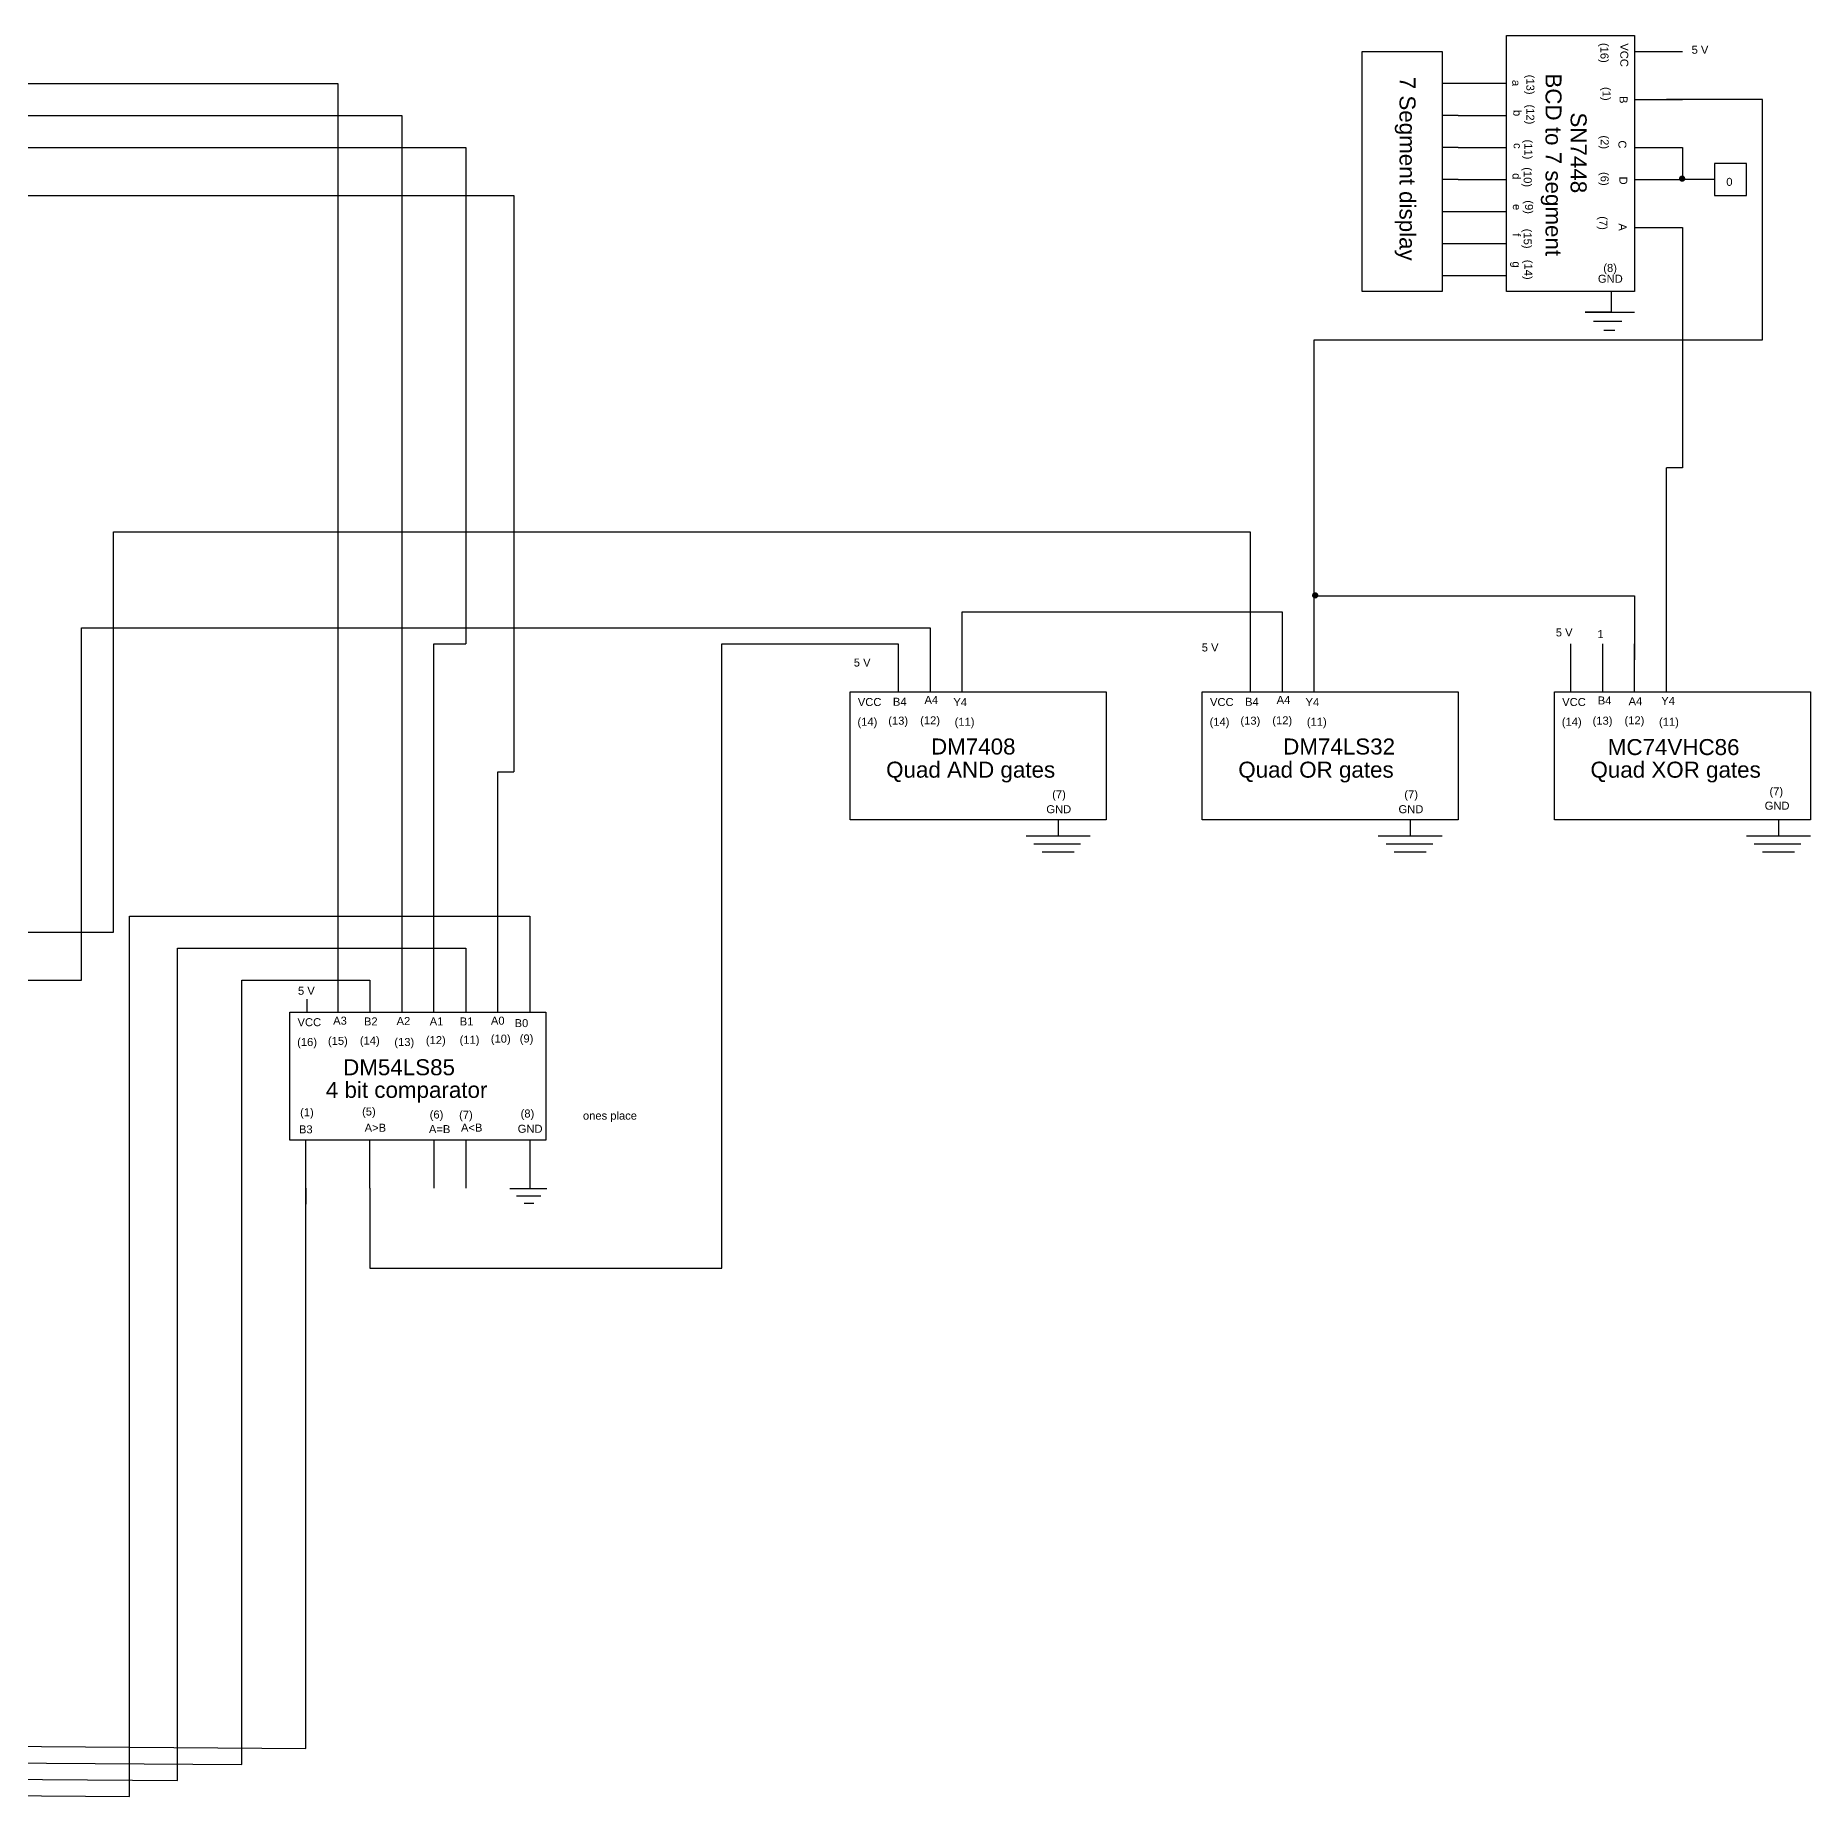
# Model space of a CAD drawing. Header units: millimetres. Extents: x 5.2 to 84, y 1.1 to 38.
# Drawn here: x 56.28 to 84, y 6.75 to 34.25 of the extents above; entities that cross this region are included whole.
import ezdxf

# ---------------------------------------------------------------- set-up
doc = ezdxf.new("R2010")
doc.units = ezdxf.units.MM
doc.styles.get("Standard").update_dxf_attribs({"font": 'arial.ttf'})

msp = doc.modelspace()

# ---------------------------------------------------------------- hatches: boundary and pattern name
h = msp.add_hatch(color=256)
h.dxf.hatch_style = 1
h.paths.add_polyline_path([(82.045, 32.015, 1), (81.946, 32.015, 1)])
h = msp.add_hatch(color=256)
h.dxf.hatch_style = 1
h.paths.add_polyline_path([(76.314, 25.507, 1), (76.215, 25.507, 1)])

# ---------------------------------------------------------------- linework, layer by layer
for p, q in [((79.25, 30.5), (79.25, 34.25)), ((79.25, 34.25), (81.25, 34.25)), ((81.25, 34.25), (81.25, 30.5)), ((77, 34), (78.25, 34)), ((77, 30.25), (77, 34)), ((78.25, 34), (78.25, 30.25)), ((81.25, 34), (82, 34)), ((46.5, 33.5), (61, 33.5)), ((61, 33.5), (61, 19)), ((78.75, 33.5), (78.25, 33.5)), ((79.25, 33.5), (78.75, 33.5)), ((46.25, 33), (62, 33)), ((62, 33), (62, 19)), ((78.5, 33), (78.25, 33)), ((78.5, 33), (79.25, 33)), ((81.25, 33.25), (82, 33.25)), ((82.25, 33.25), (81.75, 33.25)), ((83.25, 33.25), (82.25, 33.25)), ((83.25, 29.5), (83.25, 33.25)), ((46.25, 32.5), (63, 32.5)), ((63, 32.5), (63, 24.75)), ((78.5, 32.5), (78.25, 32.5)), ((78.5, 32.5), (79.25, 32.5)), ((81.25, 32.5), (82, 32.5)), ((82, 32.5), (82, 32)), ((82.5, 32.25), (82.5, 31.75)), ((83, 32.25), (82.5, 32.25)), ((83, 31.75), (83, 32.25)), ((78.5, 32), (78.25, 32)), ((78.5, 32), (78.25, 32)), ((78.5, 32), (79.25, 32)), ((81.25, 32), (82, 32)), ((82.5, 32), (82, 32)), ((46.5, 31.75), (63.75, 31.75)), ((63.75, 31.75), (63.75, 22.75)), ((82.5, 31.75), (83, 31.75)), ((78.25, 31.5), (78.5, 31.5)), ((78.5, 31.5), (79.25, 31.5)), ((81.25, 31.25), (82, 31.25)), ((82, 31.25), (82, 27.5)), ((78.25, 31), (78.5, 31)), ((78.5, 31), (79.25, 31)), ((78.25, 30.5), (79.25, 30.5)), ((79.25, 30.25), (79.25, 30.5)), ((81.25, 30.75), (81.25, 30.75)), ((81.25, 30.5), (81.25, 30.25)), ((78.25, 30.25), (77, 30.25)), ((81.25, 30.25), (79.25, 30.25)), ((80.887, 30.25), (80.887, 29.93)), ((80.887, 29.93), (80.481, 29.93)), ((80.481, 29.93), (81.254, 29.93)), ((80.613, 29.789), (81.056, 29.789)), ((76.25, 25.5), (76.25, 29.5)), ((76.25, 29.5), (83.25, 29.5)), ((80.774, 29.647), (80.943, 29.647)), ((81.75, 25), (81.75, 27.5)), ((82, 27.5), (81.75, 27.5)), ((57.5, 20.25), (57.5, 26.5)), ((57.5, 26.5), (75.25, 26.5)), ((75.25, 26.5), (75.25, 24.75)), ((70.75, 24), (70.75, 25.25)), ((70.75, 25.25), (75.75, 25.25)), ((75.75, 25.25), (75.75, 24.75)), ((76.25, 25.25), (76.25, 25.5)), ((76.25, 25.5), (81.25, 25.5)), ((76.25, 24), (76.25, 25.25)), ((81.25, 25.5), (81.25, 24.5)), ((57, 19.5), (57, 25)), ((57, 25), (70.25, 25)), ((70.25, 25), (70.25, 24)), ((75.75, 25), (75.75, 24)), ((81.75, 24), (81.75, 25)), ((62.5, 19), (62.5, 24.75)), ((62.5, 24.75), (63, 24.75)), ((67, 15), (67, 24.75)), ((67, 24.75), (69.75, 24.75)), ((69.75, 24.75), (69.75, 24)), ((75.25, 24.75), (75.25, 24)), ((80.25, 24.75), (80.25, 24)), ((80.75, 24.75), (80.75, 24)), ((81.25, 24), (81.25, 24.75)), ((69, 24), (72.75, 24)), ((69, 22), (69, 24)), ((72.5, 24), (72.5, 24)), ((72.75, 24), (73, 24)), ((73, 24), (73, 22)), ((74.5, 24), (78.25, 24)), ((74.5, 22), (74.5, 24)), ((78, 24), (78, 24)), ((78.25, 24), (78.5, 24)), ((78.5, 24), (78.5, 22)), ((80, 24), (83.75, 24)), ((80, 22), (80, 24)), ((83.5, 24), (83.5, 24)), ((83.75, 24), (84, 24)), ((84, 24), (84, 22)), ((63.5, 19), (63.5, 22.75)), ((63.5, 22.75), (63.75, 22.75)), ((72.75, 22), (69, 22)), ((72.25, 22), (72.25, 21.75)), ((73, 22), (72.75, 22)), ((78.25, 22), (74.5, 22)), ((77.75, 22), (77.75, 21.75)), ((78.5, 22), (78.25, 22)), ((83.75, 22), (80, 22)), ((83.5, 22), (83.5, 21.75)), ((84, 22), (83.75, 22)), ((71.75, 21.75), (72.75, 21.75)), ((71.872, 21.629), (72.601, 21.629)), ((72, 21.75), (72.5, 21.75)), ((77.25, 21.75), (78.25, 21.75)), ((77.372, 21.629), (78.101, 21.629)), ((77.5, 21.75), (78, 21.75)), ((83, 21.75), (84, 21.75)), ((83.122, 21.629), (83.851, 21.629)), ((83.25, 21.75), (83.75, 21.75)), ((72, 21.5), (72.5, 21.5)), ((77.5, 21.5), (78, 21.5)), ((83.25, 21.5), (83.75, 21.5)), ((52.75, 20.25), (57.5, 20.25)), ((57.75, 18.75), (57.75, 20.5)), ((57.75, 20.5), (64, 20.5)), ((64, 20.5), (64, 19)), ((58.5, 18.75), (58.5, 20)), ((58.5, 20), (63, 20)), ((63, 20), (63, 19)), ((53.75, 19.5), (57, 19.5)), ((59.5, 7.25), (59.5, 19.5)), ((59.5, 19.5), (61.5, 19.5)), ((61.5, 19.5), (61.5, 19)), ((60.517, 19.2), (60.517, 19.006)), ((60.25, 19), (64, 19)), ((60.25, 17), (60.25, 19)), ((63.75, 19), (63.75, 19)), ((64, 19), (64.25, 19)), ((64.25, 19), (64.25, 17)), ((57.75, 6.75), (57.75, 18.75)), ((58.5, 7), (58.5, 18.75)), ((64, 17), (60.25, 17)), ((60.5, 16.25), (60.5, 17)), ((61.5, 16.25), (61.5, 17)), ((62.5, 17), (62.5, 16.25)), ((63, 17), (63, 16.25)), ((64.25, 17), (64, 17)), ((64, 17), (64, 16.25)), ((60.5, 16.25), (60.5, 16)), ((60.5, 7.5), (60.5, 16.25)), ((61.5, 16.25), (61.5, 15)), ((63.689, 16.247), (64.264, 16.247)), ((63.792, 16.131), (64.174, 16.131)), ((63.909, 16.014), (64.064, 16.014)), ((61.5, 15), (67, 15)), ((24.75, 7.75), (60.5, 7.5)), ((24.75, 7.5), (59.5, 7.25)), ((24.75, 7.25), (58.5, 7)), ((24.75, 7), (57.75, 6.75))]:
    msp.add_line(p, q)

# ---------------------------------------------------------------- texts
for s, height, p in [('(16)', 0.125, (80.72, 34.134)), ('VCC', 0.125, (81.029, 34.128)), ('7 Segment display', 0.25, (77.582, 33.606)), ('a', 0.125, (79.342, 33.556)), ('(13)', 0.125, (79.562, 33.638)), ('BCD to 7 segment', 0.25, (79.862, 33.658)), ('(1)', 0.125, (80.752, 33.446)), ('B', 0.125, (81.018, 33.304)), ('b', 0.125, (79.36, 33.087)), ('(12)', 0.125, (79.562, 33.173)), ('SN7448', 0.25, (80.254, 33.049)), ('c', 0.125, (79.364, 32.57)), ('(11)', 0.125, (79.531, 32.626)), ('(2)', 0.125, (80.723, 32.69)), ('C', 0.125, (80.999, 32.612)), ('(10)', 0.125, (79.521, 32.193)), ('d', 0.125, (79.346, 32.1)), ('(6)', 0.125, (80.723, 32.118)), ('D', 0.125, (81.015, 32.047)), ('e', 0.125, (79.352, 31.619)), ('(9)', 0.125, (79.542, 31.677)), ('(7)', 0.125, (80.7, 31.428)), ('f', 0.125, (79.348, 31.161)), ('(15)', 0.125, (79.521, 31.233)), ('A', 0.125, (81.004, 31.316)), ('g', 0.125, (79.346, 30.722)), ('(14)', 0.125, (79.531, 30.748))]:
    msp.add_text(s, height=height, rotation=270).set_placement(p)
for s, height, p in [('5 V', 0.125, (82.143, 33.965)), ('0', 0.125, (82.685, 31.902)), ('GND', 0.125, (80.68, 30.389)), ('(8)', 0.125, (80.764, 30.558)), ('5 V', 0.125, (80.022, 24.866)), ('1', 0.125, (80.672, 24.84)), ('5 V', 0.125, (74.493, 24.631)), ('5 V', 0.125, (69.059, 24.396)), ('VCC', 0.125, (69.122, 23.779)), ('B4', 0.125, (69.67, 23.783)), ('A4', 0.125, (70.163, 23.813)), ('Y4', 0.125, (70.614, 23.777)), ('VCC', 0.125, (74.622, 23.779)), ('B4', 0.125, (75.17, 23.783)), ('A4', 0.125, (75.663, 23.813)), ('Y4', 0.125, (76.114, 23.777)), ('VCC', 0.125, (80.122, 23.779)), ('B4', 0.125, (80.678, 23.803)), ('A4', 0.125, (81.159, 23.791)), ('Y4', 0.125, (81.669, 23.797)), ('(14)', 0.125, (69.116, 23.47)), ('(13)', 0.125, (69.597, 23.488)), ('(12)', 0.125, (70.095, 23.493)), ('(11)', 0.125, (70.634, 23.47)), ('(14)', 0.125, (74.616, 23.47)), ('(13)', 0.125, (75.097, 23.488)), ('(12)', 0.125, (75.595, 23.493)), ('(11)', 0.125, (76.134, 23.47)), ('(14)', 0.125, (80.116, 23.47)), ('(13)', 0.125, (80.597, 23.488)), ('(12)', 0.125, (81.095, 23.493)), ('(11)', 0.125, (81.634, 23.47)), ('DM7408 ', 0.25, (70.265, 23.022)), ('DM74LS32', 0.25, (75.765, 23.022)), ('MC74VHC86', 0.25, (80.834, 23.013)), ('Quad AND gates', 0.25, (69.564, 22.66)), ('Quad OR gates', 0.25, (75.064, 22.66)), ('Quad XOR gates', 0.25, (80.564, 22.66)), ('(7)', 0.125, (72.157, 22.337)), ('(7)', 0.125, (77.657, 22.337)), ('(7)', 0.125, (83.359, 22.384)), ('GND', 0.125, (72.066, 22.105)), ('GND', 0.125, (77.566, 22.105)), ('GND', 0.125, (83.284, 22.16)), ('5 V', 0.125, (60.379, 19.27)), ('VCC', 0.125, (60.372, 18.779)), ('A3', 0.125, (60.928, 18.803)), ('B2', 0.125, (61.409, 18.791)), ('A2', 0.125, (61.919, 18.797)), ('A1', 0.125, (62.436, 18.791)), ('B1', 0.125, (62.905, 18.791)), ('A0', 0.125, (63.392, 18.803)), ('B0', 0.125, (63.762, 18.765)), ('(16)', 0.125, (60.366, 18.47)), ('(15)', 0.125, (60.847, 18.488)), ('(14)', 0.125, (61.345, 18.493)), ('(13)', 0.125, (61.884, 18.47)), ('(12)', 0.125, (62.376, 18.499)), ('(11)', 0.125, (62.903, 18.505)), ('(10)', 0.125, (63.39, 18.522)), ('(9)', 0.125, (63.842, 18.525)), ('DM54LS85', 0.25, (61.084, 18.013)), ('4 bit comparator', 0.25, (60.814, 17.66)), ('(1)', 0.125, (60.412, 17.372)), ('(5)', 0.125, (61.38, 17.384)), ('(6)', 0.125, (62.436, 17.337)), ('(7)', 0.125, (62.895, 17.333)), ('(8)', 0.125, (63.856, 17.353)), ('B3', 0.125, (60.394, 17.106)), ('A>B', 0.125, (61.42, 17.131)), ('A=B', 0.125, (62.424, 17.109)), ('A<B', 0.125, (62.925, 17.133)), ('GND', 0.125, (63.81, 17.115)), ('ones place', 0.125, (64.829, 17.32))]:
    msp.add_text(s, height=height).set_placement(p)

doc.saveas('drawing.dxf')
